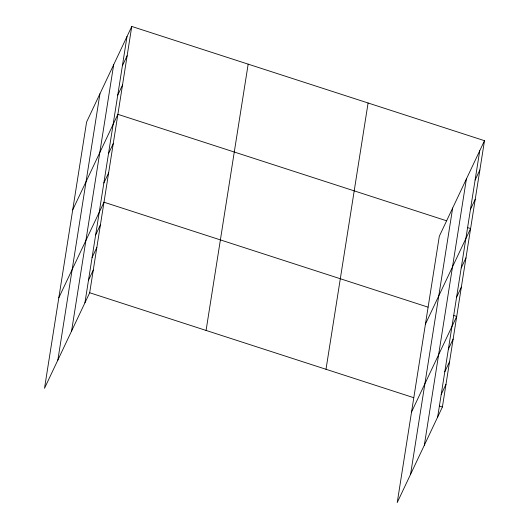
<?xml version="1.0" encoding="UTF-8"?>
<svg xmlns="http://www.w3.org/2000/svg" width="529" height="529" viewBox="0 0 529 529"><rect width="100%" height="100%" fill="white"/><g stroke="black" fill="none" stroke-linecap="round" stroke-linejoin="round"><path stroke-width="0.79" d="M57.846 360.09L99.935 93.798M71.587 331.022L113.675 64.73M84.924 302.806L127.013 36.514M131.767 26.45L86.597 122.014L44.509 388.306L89.685 292.742L131.767 26.45L484.491 140.694L442.403 406.986L397.233 502.55L439.315 236.258L484.491 140.694M206.079 330.44L248.167 64.148M326.003 369.282L368.091 102.99M410.57 474.334L452.659 208.042M424.311 445.266L466.399 178.974M437.648 417.044L479.737 150.752M122.384 65.808L127.139 55.743M117.755 95.094L122.51 85.037M72.704 209.894L117.881 114.324L446.549 220.778M108.491 153.681L113.252 143.617M103.863 182.974L108.624 172.91M58.818 297.767L103.995 202.204L428.001 307.144M95.656 234.902L100.417 224.838M92.079 257.537L96.84 247.473M88.502 280.172L93.263 270.107M475.108 180.045L479.863 169.981M470.473 209.339L475.234 199.274M425.428 324.132L470.605 228.568L467.497 227.563M461.215 267.925L465.976 257.861M456.587 297.212L461.341 287.154M411.542 412.012L456.712 316.441L453.611 315.436M448.38 349.14L453.135 339.076M444.803 371.775L449.557 361.71M441.226 394.409L445.98 384.352M89.685 292.742L413.691 397.682M439.301 405.981L442.403 406.986"/></g></svg>
